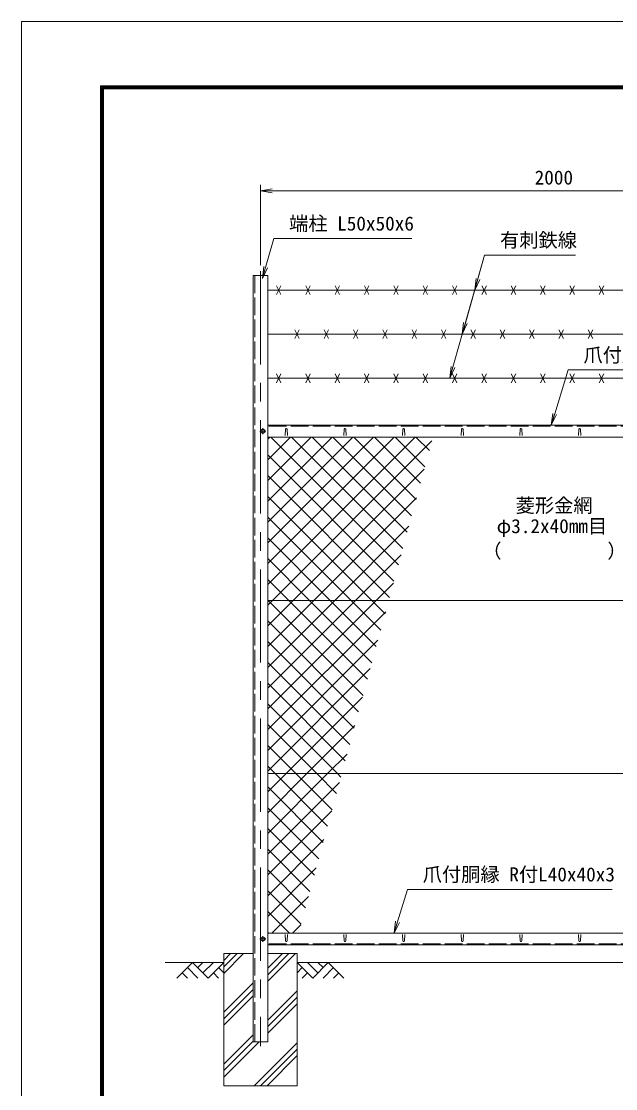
# Model space of a CAD drawing. Units: millimetres, scale not verified. Extents: x -4200 to 4200, y -2970 to 2970.
# Drawn here: x -4200 to -2174, y -666 to 2970 of the extents above; entities that cross this region are included whole.
import ezdxf
from ezdxf.enums import TextEntityAlignment as Align

# ---------------------------------------------------------------- set-up
doc = ezdxf.new("R2010")
doc.units = ezdxf.units.MM
doc.header["$LTSCALE"] = 10
doc.linetypes.add('DASHED', pattern=[7.5, 6, -1.5])
doc.linetypes.add('USER1', pattern=[50.8, 31.75, -6.35, 6.35, -6.35])
for name, color, linetype, lineweight in [('0-0_D-STR1', 1, 'Continuous', 18), ('0-1_D-BMK', 2, 'USER1', 13), ('0-2_D-STR-DIM', 7, 'Continuous', 13), ('0-3_D-STR3', 3, 'Continuous', 13), ('0-4_D-BGD', 7, 'Continuous', 18), ('0-5_D-STR4', 7, 'Continuous', 18), ('0-6_D-DCR-HCH', 7, 'Continuous', 13), ('0-7_D-STR-TXT', 7, 'Continuous', 13), ('0-8_0', 7, 'Continuous', 18), ('0-A_D-STR2', 7, 'Continuous', 13), ('0-B_D-TTL', 7, 'Continuous', 18)]:
    doc.layers.add(name, color=color, linetype=linetype, lineweight=lineweight)
doc.styles.add('ＭＳ ゴシック', font='')
doc.styles.get('ＭＳ ゴシック').set_extended_font_data('MS Gothic')

# ---------------------------------------------------------------- blocks, each defined once
blk = doc.blocks.new('_Open')
at = {"layer": '0-8_0'}
blk.add_line((-10, 1.667), (0, 0), dxfattribs=at)
blk.add_lwpolyline([(-10, -1.667), (0, 0), (-10, 0)], dxfattribs=at)

msp = doc.modelspace()

# ---------------------------------------------------------------- linework, layer by layer
at = {"layer": '0-0_D-STR1'}
for p, q in [((-3409.97, 2103.98), (-3409.97, -506.02)), ((-3359.97, 2103.98), (-3409.97, 2103.98)), ((-3359.97, -506.02), (-3359.97, 2103.98)), ((-1421.47, 1593.98), (-3359.97, 1593.98)), ((-3299.97, 1580.85), (-3300.72, 1559.35)), ((-3293.97, 1580.85), (-3293.22, 1559.35)), ((-3099.97, 1580.85), (-3100.72, 1559.35)), ((-3093.97, 1580.85), (-3093.22, 1559.35)), ((-2899.97, 1580.85), (-2900.72, 1559.35)), ((-2893.97, 1580.85), (-2893.22, 1559.35)), ((-2699.97, 1580.85), (-2700.72, 1559.35)), ((-2693.97, 1580.85), (-2693.22, 1559.35)), ((-2499.97, 1580.85), (-2500.72, 1559.35)), ((-2493.97, 1580.85), (-2493.22, 1559.35)), ((-2299.97, 1580.85), (-2300.72, 1559.35)), ((-2293.97, 1580.85), (-2293.22, 1559.35)), ((-3359.97, 1553.98), (-1421.47, 1553.98)), ((-3359.97, -136.02), (-1421.47, -136.02)), ((-3299.97, -162.89), (-3300.72, -141.39)), ((-3293.97, -162.89), (-3293.22, -141.39)), ((-3099.97, -162.89), (-3100.72, -141.39)), ((-3093.97, -162.89), (-3093.22, -141.39)), ((-2899.97, -162.89), (-2900.72, -141.39)), ((-2893.97, -162.89), (-2893.22, -141.39)), ((-2699.97, -162.89), (-2700.72, -141.39)), ((-2693.97, -162.89), (-2693.22, -141.39)), ((-2499.97, -162.89), (-2500.72, -141.39)), ((-2493.97, -162.89), (-2493.22, -141.39)), ((-2299.97, -162.89), (-2300.72, -141.39)), ((-2293.97, -162.89), (-2293.22, -141.39)), ((-1421.47, -176.02), (-3359.97, -176.02)), ((-3409.97, -506.02), (-3359.97, -506.02))]:
    msp.add_line(p, q, dxfattribs=at)
at = {"layer": '0-0_D-STR1', "linetype": 'DASHED'}
for p, q in [((-3403.97, 2103.98), (-3403.97, -506.02)), ((-1421.47, 1590.98), (-3359.97, 1590.98)), ((-1421.47, -173.02), (-3359.97, -173.02))]:
    msp.add_line(p, q, dxfattribs=at)
at = {"layer": '0-0_D-STR1'}
for centre, start, end in [((-3296.97, 1579.6), 22.61986, 157.38014), ((-3096.97, 1579.6), 22.61986, 157.38014), ((-2896.97, 1579.6), 22.61986, 157.38014), ((-2696.97, 1579.6), 22.61986, 157.38014), ((-2496.97, 1579.6), 22.61986, 157.38014), ((-2296.97, 1579.6), 22.61986, 157.38014), ((-3296.97, -161.64), 202.61986, 337.38014), ((-3096.97, -161.64), 202.61986, 337.38014), ((-2896.97, -161.64), 202.61986, 337.38014), ((-2696.97, -161.64), 202.61986, 337.38014), ((-2496.97, -161.64), 202.61986, 337.38014), ((-2296.97, -161.64), 202.61986, 337.38014)]:
    msp.add_arc(centre, 3.25, start, end, dxfattribs=at)
at = {"layer": '0-1_D-BMK'}
for p, q in [((-3384.97, 2118.98), (-3384.97, -521.02)), ((-3366.97, 1573.98), (-3386.97, 1573.98)), ((-3376.97, 1583.98), (-3376.97, 1563.98)), ((-3366.97, -156.02), (-3386.97, -156.02)), ((-3376.97, -146.02), (-3376.97, -166.02))]:
    msp.add_line(p, q, dxfattribs=at)
at = {"layer": '0-2_D-STR-DIM'}
for p, q in [((-3384.97, 2138.98), (-3384.97, 2412.76)), ((-3384.97, 2392.76), (-1384.97, 2392.76))]:
    msp.add_line(p, q, dxfattribs=at)
at = {"layer": '0-3_D-STR3'}
for p, q in [((-3359.97, 2053.98), (-1421.47, 2053.98)), ((-3329.97, 2038.98), (-3314.97, 2068.98)), ((-3329.97, 2068.98), (-3314.97, 2038.98)), ((-3229.97, 2038.98), (-3214.97, 2068.98)), ((-3229.97, 2068.98), (-3214.97, 2038.98)), ((-3129.97, 2038.98), (-3114.97, 2068.98)), ((-3129.97, 2068.98), (-3114.97, 2038.98)), ((-3029.97, 2038.98), (-3014.97, 2068.98)), ((-3029.97, 2068.98), (-3014.97, 2038.98)), ((-2929.97, 2038.98), (-2914.97, 2068.98)), ((-2929.97, 2068.98), (-2914.97, 2038.98)), ((-2829.97, 2038.98), (-2814.97, 2068.98)), ((-2829.97, 2068.98), (-2814.97, 2038.98)), ((-2729.97, 2038.98), (-2714.97, 2068.98)), ((-2729.97, 2068.98), (-2714.97, 2038.98)), ((-2629.97, 2038.98), (-2614.97, 2068.98)), ((-2629.97, 2068.98), (-2614.97, 2038.98)), ((-2529.97, 2038.98), (-2514.97, 2068.98)), ((-2529.97, 2068.98), (-2514.97, 2038.98)), ((-2429.97, 2038.98), (-2414.97, 2068.98)), ((-2429.97, 2068.98), (-2414.97, 2038.98)), ((-2329.97, 2038.98), (-2314.97, 2068.98)), ((-2329.97, 2068.98), (-2314.97, 2038.98)), ((-2229.97, 2038.98), (-2214.97, 2068.98)), ((-2229.97, 2068.98), (-2214.97, 2038.98)), ((-3359.97, 1903.98), (-1421.47, 1903.98)), ((-3267.47, 1918.98), (-3252.47, 1888.98)), ((-3267.47, 1888.98), (-3252.47, 1918.98)), ((-3167.47, 1918.98), (-3152.47, 1888.98)), ((-3167.47, 1888.98), (-3152.47, 1918.98)), ((-3067.47, 1918.98), (-3052.47, 1888.98)), ((-3067.47, 1888.98), (-3052.47, 1918.98)), ((-2967.47, 1918.98), (-2952.47, 1888.98)), ((-2967.47, 1888.98), (-2952.47, 1918.98)), ((-2867.47, 1918.98), (-2852.47, 1888.98)), ((-2867.47, 1888.98), (-2852.47, 1918.98)), ((-2767.47, 1918.98), (-2752.47, 1888.98)), ((-2767.47, 1888.98), (-2752.47, 1918.98)), ((-2667.47, 1918.98), (-2652.47, 1888.98)), ((-2667.47, 1888.98), (-2652.47, 1918.98)), ((-2567.47, 1918.98), (-2552.47, 1888.98)), ((-2567.47, 1888.98), (-2552.47, 1918.98)), ((-2467.47, 1918.98), (-2452.47, 1888.98)), ((-2467.47, 1888.98), (-2452.47, 1918.98)), ((-2367.47, 1918.98), (-2352.47, 1888.98)), ((-2367.47, 1888.98), (-2352.47, 1918.98)), ((-2267.47, 1918.98), (-2252.47, 1888.98)), ((-2267.47, 1888.98), (-2252.47, 1918.98)), ((-3359.97, 1753.98), (-1421.47, 1753.98)), ((-3329.97, 1738.98), (-3314.97, 1768.98)), ((-3329.97, 1768.98), (-3314.97, 1738.98)), ((-3229.97, 1738.98), (-3214.97, 1768.98)), ((-3229.97, 1768.98), (-3214.97, 1738.98)), ((-3129.97, 1738.98), (-3114.97, 1768.98)), ((-3129.97, 1768.98), (-3114.97, 1738.98)), ((-3029.97, 1738.98), (-3014.97, 1768.98)), ((-3029.97, 1768.98), (-3014.97, 1738.98)), ((-2929.97, 1738.98), (-2914.97, 1768.98)), ((-2929.97, 1768.98), (-2914.97, 1738.98)), ((-2829.97, 1738.98), (-2814.97, 1768.98)), ((-2829.97, 1768.98), (-2814.97, 1738.98)), ((-2729.97, 1738.98), (-2714.97, 1768.98)), ((-2729.97, 1768.98), (-2714.97, 1738.98)), ((-2629.97, 1738.98), (-2614.97, 1768.98)), ((-2629.97, 1768.98), (-2614.97, 1738.98)), ((-2529.97, 1738.98), (-2514.97, 1768.98)), ((-2529.97, 1768.98), (-2514.97, 1738.98)), ((-2429.97, 1738.98), (-2414.97, 1768.98)), ((-2429.97, 1768.98), (-2414.97, 1738.98)), ((-2329.97, 1738.98), (-2314.97, 1768.98)), ((-2329.97, 1768.98), (-2314.97, 1738.98)), ((-2229.97, 1738.98), (-2214.97, 1768.98)), ((-2229.97, 1768.98), (-2214.97, 1738.98)), ((-1421.47, 997.23), (-3359.97, 997.23)), ((-1421.47, 407.23), (-3359.97, 407.23))]:
    msp.add_line(p, q, dxfattribs=at)
for points in [[(-3370.47, 1577.73), (-3376.97, 1581.49), (-3383.47, 1577.73), (-3383.47, 1570.23), (-3376.97, 1566.47), (-3370.47, 1570.23)], [(-3370.47, -152.27), (-3376.97, -148.51), (-3383.47, -152.27), (-3383.47, -159.77), (-3376.97, -163.53), (-3370.47, -159.77)]]:
    msp.add_lwpolyline(points, close=True, dxfattribs=at)
for centre in [(-3376.97, 1573.98), (-3376.97, -156.02)]:
    msp.add_circle(centre, 6.25, dxfattribs=at)
at = {"layer": '0-4_D-BGD'}
for p, q in [((-3509.97, -236.02), (-3709.97, -236.02)), ((-1509.97, -236.02), (-3259.97, -236.02))]:
    msp.add_line(p, q, dxfattribs=at)
at = {"layer": '0-5_D-STR4'}
for p, q in [((-3509.97, -206.02), (-3509.97, -656.02)), ((-3409.97, -206.02), (-3509.97, -206.02)), ((-3259.97, -206.02), (-3359.97, -206.02)), ((-3259.97, -206.02), (-3259.97, -656.02)), ((-3259.97, -656.02), (-3509.97, -656.02))]:
    msp.add_line(p, q, dxfattribs=at)
at = {"layer": '0-6_D-DCR-HCH'}
for p, q in [((-3509.97, -273.26), (-3442.73, -206.02)), ((-3509.97, -251.16), (-3464.83, -206.02)), ((-3509.97, -229.07), (-3486.93, -206.02)), ((-3359.97, -300.04), (-3265.96, -206.02)), ((-3359.97, -277.94), (-3288.05, -206.02)), ((-3359.97, -255.84), (-3310.15, -206.02)), ((-3616.4, -236.02), (-3669.61, -289.23)), ((-3634.14, -253.76), (-3598.5, -289.23)), ((-3616.4, -236.02), (-3563.19, -289.23)), ((-3598.66, -253.76), (-3580.92, -236.02)), ((-3580.92, -271.5), (-3545.45, -236.02)), ((-3563.19, -289.23), (-3509.97, -236.02)), ((-3527.71, -253.76), (-3509.97, -271.41)), ((-3206.76, -289.23), (-3259.97, -236.02)), ((-3242.24, -253.76), (-3259.97, -271.41)), ((-3189.03, -271.5), (-3224.5, -236.02)), ((-3153.55, -236.02), (-3206.76, -289.23)), ((-3171.2, -253.85), (-3189.03, -236.02)), ((-3135.81, -253.76), (-3171.45, -289.23)), ((-3153.55, -236.02), (-3100.34, -289.23)), ((-3651.87, -271.5), (-3634.05, -289.23)), ((-3545.45, -271.5), (-3527.63, -289.23)), ((-3224.5, -271.5), (-3242.32, -289.23)), ((-3118.08, -271.5), (-3135.89, -289.23)), ((-3509.97, -405.84), (-3409.97, -305.84)), ((-3509.97, -427.94), (-3409.97, -327.94)), ((-3509.97, -450.04), (-3409.97, -350.04)), ((-3359.97, -432.62), (-3259.97, -332.62)), ((-3359.97, -454.72), (-3259.97, -354.72)), ((-3359.97, -476.81), (-3259.97, -376.81)), ((-3509.97, -582.62), (-3409.97, -482.62)), ((-3509.97, -604.72), (-3409.97, -504.72)), ((-3509.97, -626.81), (-3389.18, -506.02)), ((-3406.6, -656.02), (-3259.97, -509.4)), ((-3384.5, -656.02), (-3259.97, -531.49)), ((-3362.4, -656.02), (-3259.97, -553.59))]:
    msp.add_line(p, q, dxfattribs=at)
at = {"layer": '0-7_D-STR-TXT'}
for q in [(-2696.65, 1905.9), (-2654.1, 2055.9)]:
    msp.add_line((-2620.79, 2173.35), q, dxfattribs=at)
for points in [[(-2868.62, 2230.27), (-3339.6, 2230.27), (-3377.68, 2096)], [(-2311.23, 2173.35), (-2620.79, 2173.35), (-2739.19, 1755.9)], [(-1637.87, 1782.37), (-2335.75, 1782.37), (-2393.31, 1595.89)], [(-2185.85, 12.85), (-2883.73, 12.85), (-2929.09, -134.11)]]:
    msp.add_lwpolyline(points, dxfattribs=at)
at = {"layer": '0-A_D-STR2'}
for p, q in [((-3359.97, 1546.98), (-3352.98, 1553.98)), ((-3359.97, 1476.27), (-3282.26, 1553.98)), ((-3359.97, 1405.56), (-3211.55, 1553.98)), ((-3359.97, 1334.85), (-3140.84, 1553.98)), ((-3359.97, 1264.14), (-3070.13, 1553.98)), ((-3359.97, 1193.43), (-2999.42, 1553.98)), ((-3359.97, 1122.72), (-2928.71, 1553.98)), ((-3359.97, 1052.01), (-2858, 1553.98)), ((-2914.75, 1118.76), (-3349.97, 1553.98)), ((-3344.04, 997.23), (-2800.33, 1540.94)), ((-2899.67, 1174.39), (-3279.26, 1553.98)), ((-2884.59, 1230.03), (-3208.55, 1553.98)), ((-2869.52, 1285.66), (-3137.84, 1553.98)), ((-2854.44, 1341.29), (-3067.13, 1553.98)), ((-2839.36, 1396.93), (-2996.41, 1553.98)), ((-2824.28, 1452.56), (-2925.7, 1553.98)), ((-2809.21, 1508.19), (-2854.99, 1553.98)), ((-2929.83, 1063.13), (-3359.97, 1493.28)), ((-2944.91, 1007.5), (-3359.97, 1422.56)), ((-3273.33, 997.23), (-2826.62, 1443.94)), ((-3005.35, 997.23), (-3359.97, 1351.85)), ((-3202.62, 997.23), (-2852.91, 1346.94)), ((-3076.06, 997.23), (-3359.97, 1281.14)), ((-3131.91, 997.23), (-2879.2, 1249.94)), ((-3146.77, 997.23), (-3359.97, 1210.43)), ((-3217.48, 997.23), (-3359.97, 1139.72)), ((-3061.2, 997.23), (-2905.49, 1152.94)), ((-3288.19, 997.23), (-3359.97, 1069.01)), ((-2990.49, 997.23), (-2931.78, 1055.94)), ((-3358.9, 997.23), (-3359.97, 998.3)), ((-3359.97, 981.3), (-3344.04, 997.23)), ((-3359.97, 910.58), (-3273.33, 997.23)), ((-3359.97, 839.87), (-3202.62, 997.23)), ((-3359.97, 769.16), (-3131.91, 997.23)), ((-3359.97, 698.45), (-3061.2, 997.23)), ((-3359.97, 627.74), (-2990.49, 997.23)), ((-3035.37, 673.7), (-3358.9, 997.23)), ((-3020.29, 729.33), (-3288.19, 997.23)), ((-3005.22, 784.96), (-3217.48, 997.23)), ((-2990.14, 840.6), (-3146.77, 997.23)), ((-2975.06, 896.23), (-3076.06, 997.23)), ((-2959.98, 951.86), (-3005.35, 997.23)), ((-3359.97, 557.03), (-2958.06, 958.94)), ((-3050.45, 618.06), (-3359.97, 927.59)), ((-3359.97, 486.32), (-2984.35, 861.94)), ((-3065.53, 562.43), (-3359.97, 856.88)), ((-3080.6, 506.8), (-3359.97, 786.17)), ((-3359.97, 415.61), (-3010.64, 764.94)), ((-3095.68, 451.17), (-3359.97, 715.46)), ((-3297.64, 407.23), (-3036.93, 667.94)), ((-3122.46, 407.23), (-3359.97, 644.75)), ((-3193.17, 407.23), (-3359.97, 574.04)), ((-3226.93, 407.23), (-3063.22, 570.94)), ((-3263.88, 407.23), (-3359.97, 503.33)), ((-3156.22, 407.23), (-3089.51, 473.94)), ((-3334.59, 407.23), (-3359.97, 432.62)), ((-3359.97, 344.9), (-3297.64, 407.23)), ((-3359.97, 274.19), (-3226.93, 407.23)), ((-3359.97, 203.48), (-3156.22, 407.23)), ((-3155.99, 228.63), (-3334.59, 407.23)), ((-3140.92, 284.27), (-3263.88, 407.23)), ((-3125.84, 339.9), (-3193.17, 407.23)), ((-3110.76, 395.53), (-3122.46, 407.23)), ((-3359.97, 132.77), (-3115.8, 376.94)), ((-3171.07, 173), (-3359.97, 361.9)), ((-3186.15, 117.37), (-3359.97, 291.19)), ((-3359.97, 62.06), (-3142.09, 279.94)), ((-3201.23, 61.74), (-3359.97, 220.48)), ((-3359.97, -8.65), (-3168.38, 182.94)), ((-3216.3, 6.1), (-3359.97, 149.77)), ((-3359.97, -79.36), (-3194.67, 85.94)), ((-3231.38, -49.53), (-3359.97, 79.06)), ((-3246.46, -105.16), (-3359.97, 8.35)), ((-3345.92, -136.02), (-3220.96, -11.06)), ((-3286.31, -136.02), (-3359.97, -62.36)), ((-3275.21, -136.02), (-3247.24, -108.06)), ((-3357.02, -136.02), (-3359.97, -133.07))]:
    msp.add_line(p, q, dxfattribs=at)
at = {"layer": '0-B_D-TTL', "color": 2}
msp.add_lwpolyline([(-4200, 2970), (4200, 2970), (4200, -2970), (-4200, -2970)], close=True, dxfattribs=at)
at = {"layer": '0-B_D-TTL'}
for points in [[(-3930, 2750), (3930, 2750), (3930, -2750), (-3930, -2750)], [(-3927.5, 2747.5), (3927.5, 2747.5), (3927.5, -2747.5), (-3927.5, -2747.5)], [(-3925, 2745), (3925, 2745), (3925, -2745), (-3925, -2745)], [(-3922.5, 2742.5), (3922.5, 2742.5), (3922.5, -2742.5), (-3922.5, -2742.5)], [(-3920, 2740), (3920, 2740), (3920, -2740), (-3920, -2740)]]:
    msp.add_lwpolyline(points, close=True, dxfattribs=at)

# ---------------------------------------------------------------- block references
at = {"layer": '0-2_D-STR-DIM', "xscale": 4, "yscale": 4, "rotation": 180}
msp.add_blockref('_Open', (-3384.97, 2392.76), dxfattribs=at)
at = {"layer": '0-7_D-STR-TXT', "xscale": 4, "yscale": 4}
for p, rotation in [((-3378.23, 2094.07), 254.16392), ((-2654.64, 2053.98), 254.16392), ((-2697.19, 1903.98), 254.16392), ((-2739.74, 1753.98), 254.16392), ((-2393.9, 1593.98), 252.84683), ((-2929.68, -136.02), 252.84683)]:
    msp.add_blockref('_Open', p, dxfattribs=dict(at, rotation=rotation))

# ---------------------------------------------------------------- texts
at = {"layer": '0-2_D-STR-DIM', "style": 'ＭＳ ゴシック'}
msp.add_text('2000', height=48.09, dxfattribs=at).set_placement((-2450.24, 2399.51), align=Align.BOTTOM_LEFT)
at = {"layer": '0-7_D-STR-TXT', "style": 'ＭＳ ゴシック'}
for s, p in [('端柱 L50x50x6', (-3287.4, 2242.85)), ('有刺鉄線', (-2568.34, 2186.18)), ('爪付胴縁 R付L40x40x3', (-2283.81, 1794.96)), ('菱形金網', (-2514.92, 1282.46)), ('φ3.2x40mm目', (-2579.9, 1212.02)), ('（\u3000\u3000   \u3000\u3000）', (-2628.63, 1127.55)), ('爪付胴縁 R付L40x40x3', (-2831.79, 25.43))]:
    msp.add_text(s, height=48.09, dxfattribs=at).set_placement(p, align=Align.BOTTOM_LEFT)

doc.saveas('drawing.dxf')
